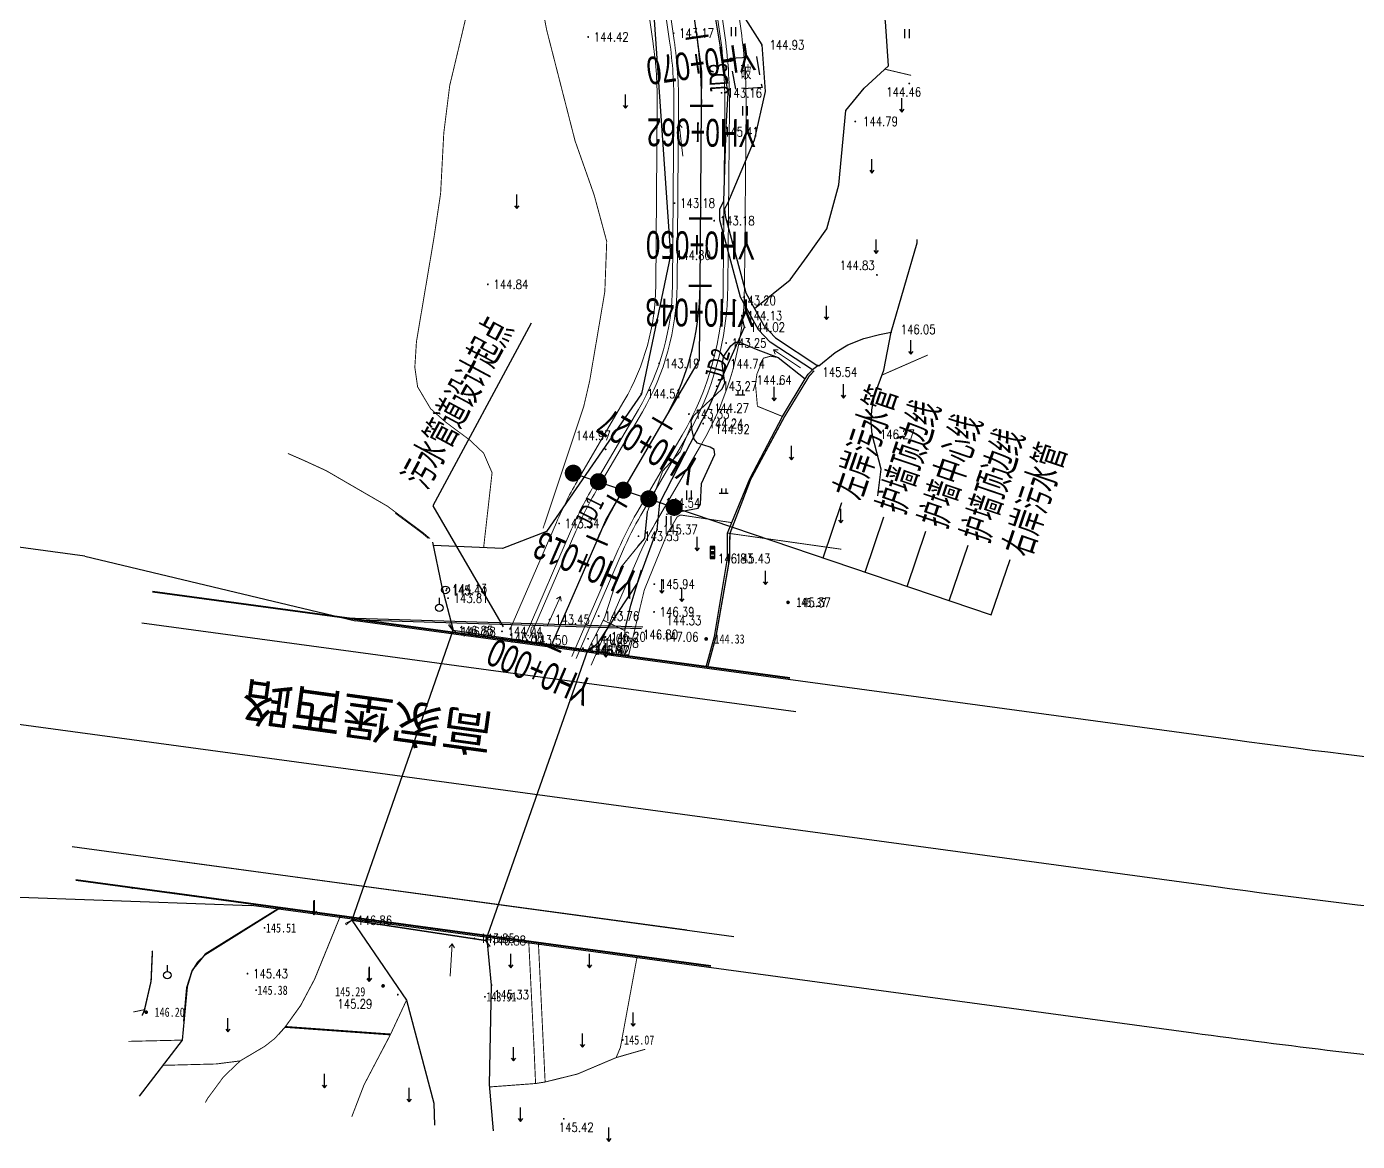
# Model space of a CAD drawing. Extents: x 529262 to 576451, y 2694391 to 2717535.
# Drawn here: x 562798.5 to 562942.4, y 2709069.4 to 2709189.9 of the extents above; entities that cross this region are included whole.
import ezdxf
from ezdxf.enums import TextEntityAlignment as Align
from ezdxf.xclip import XClip

# ---------------------------------------------------------------- set-up
doc = ezdxf.new("R2010")
doc.units = 0
doc.header["$XCLIPFRAME"] = 0
for name, pattern in [('0', [0]), ('CONTINOUS', [0]), ('DASHED', [19.05, 12.7, -6.35]), ('X3', [5, 4, -1]), ('X5', [3, 2, -1])]:
    doc.linetypes.add(name, pattern=pattern)
doc.layers.add('ASSIST', color=7, linetype='Continuous', plot=False)
for name, color, linetype in [('DLDW', 8, 'Continuous'), ('DLSS', 4, 'Continuous'), ('DMTZ', 8, 'Continuous'), ('GCD', 8, 'Continuous'), ('GXYZ', 8, 'Continuous'), ('JMD', 8, 'Continuous'), ('PP-COM', 7, 'Continuous'), ('RD-中线', 40, 'Continuous'), ('RD-红线', 7, 'Continuous'), ('RD-路名', 7, 'Continuous'), ('ZBTZ', 8, 'Continuous'), ('交点标注', 3, 'Continuous'), ('桩号标注_YH', 2, 'Continuous'), ('纵断_分栏文字', 7, 'Continuous'), ('道路中线_04护管挡墙', 7, 'Continuous'), ('雨水管径标注_YH', 95, 'Continuous')]:
    doc.layers.add(name, color=color, linetype=linetype)
for name, color, linetype, lineweight in [('SXSS', 5, 'Continuous', 0), ('规划人行道', 130, 'CONTINOUS', 30), ('规划道路红线', 5, 'Continuous', 40)]:
    doc.layers.add(name, color=color, linetype=linetype, lineweight=lineweight)
doc.styles.add('EICAD', font='fsdb_e.shx', dxfattribs={"width": 0.707, "height": 2, "bigfont": 'tjhzf.shx'})
doc.styles.add('HZ', font='rs.shx', dxfattribs={"width": 0.8, "bigfont": 'hztxt.shx'})
doc.styles.add('JieTuHzTxt', font='smsim.shx', dxfattribs={"width": 0.7, "bigfont": 'smfs.shx'})
doc.styles.add('SMEDI', font='smsim.shx', dxfattribs={"width": 0.75, "height": 3.5, "bigfont": 'smfs.shx'})
doc.styles.add('宋体', font='', dxfattribs={"width": 0.75})
doc.styles.add('黑体', font='simhei.ttf')
doc.styles.get('宋体').set_extended_font_data('SimSun')
doc.linetypes.add('10421', pattern='A,2,[150,AAA.SHX,S=0.5,R=0,X=0,Y=0.5],1e-11', length=2)
doc.linetypes.add('10422', pattern='A,0.75,[150,AAA.SHX,S=0.5,R=0,X=0,Y=0.5],1.5,[177,AAA.SHX,S=1,R=0,X=0,Y=0.4],0.75', length=3)

# ---------------------------------------------------------------- blocks, each defined once
blk = doc.blocks.new('A$C19FD0107')
at = {"layer": 'RD-中线', "color": 8, "linetype": 'Continuous', "flags": 128}
blk.add_lwpolyline([(-7659.97, 14690.58), (-7959.81, 14697.5, -0.027956), (-8071.19, 14706.31), (-8308.52, 14738.52)], format="xyb", dxfattribs=at)
at = {"layer": 'RD-红线', "color": 8, "linetype": 'Continuous', "flags": 128}
blk.add_lwpolyline([(-8193.19, 14742.04), (-8272.47, 14752.8)], dxfattribs=at)
at = {"layer": 'RD-红线', "color": 8}
for points in [[(-8193.19, 14742.04), (-8163.92, 14735.04)], [(-8309.52, 14699.29), (-8284.56, 14716.09), (-8205.29, 14705.34), (-8175.16, 14704.27)]]:
    blk.add_lwpolyline(points, dxfattribs=at)
at = {"layer": 'RD-红线', "color": 8, "linetype": 'Continuous', "flags": 128}
for points in [[(-7842.41, 14710.79), (-7959.44, 14713.49, -0.027956), (-8069.04, 14722.17), (-8163.92, 14735.04)], [(-8042.49, 14686.75, -0.007649), (-8073.35, 14690.46), (-8175.16, 14704.27)]]:
    blk.add_lwpolyline(points, format="xyb", dxfattribs=at)
blk = doc.blocks.new('A$C78DC5665')
at = {"layer": '雨水管径标注_YH', "color": 2}
for p, q in [((0.92, 35.54), (0.92, -12.18)), ((0.92, 7.02), (7.25, 7.02)), ((0.92, 2.22), (7.25, 2.22)), ((0.92, -2.58), (7.25, -2.58)), ((0.92, -7.38), (7.25, -7.38)), ((0.92, -12.18), (7.25, -12.18))]:
    blk.add_line(p, q, dxfattribs=at)
at = {"layer": '雨水管径标注_YH', "color": 2, "const_width": 0.919}
for points in [[(0.46, 35.54, 1), (1.38, 35.54, 1)], [(0.46, 32.67, 1), (1.38, 32.67, 1)], [(0.46, 29.82, 1), (1.38, 29.82, 1)], [(0.46, 26.91, 1), (1.38, 26.91, 1)], [(0.46, 24.02, 1), (1.38, 24.02, 1)]]:
    blk.add_lwpolyline(points, format="xyb", close=True, dxfattribs=at)
at = {"layer": '雨水管径标注_YH', "color": 2, "style": 'SMEDI', "width": 0.75}
for s, p in [('左岸污水管', (8.01, 4.86)), ('护墙顶边线', (8.01, -0.06)), ('护墙中心线', (8.01, -4.85)), ('护墙顶边线', (8.01, -9.65)), ('右岸污水管', (8.01, -14.45))]:
    blk.add_text(s, height=3.5, dxfattribs=at).set_placement(p)
blk = doc.blocks.new('GC200')
at = {"linetype": 'Continuous', "const_width": 0.2, "flags": 128}
blk.add_lwpolyline([(-0.1, 0, 1), (0.1, 0, 1)], format="xyb", close=True, dxfattribs=at)
blk = doc.blocks.new('gc120')
at = {"color": 8}
for p, q in [((0, 0), (0, 3)), ((-0.5, 0.6), (0, 0)), ((0, 0), (0.5, 0.6))]:
    blk.add_line(p, q, dxfattribs=at)
blk = doc.blocks.new('gc119')
at = {"color": 8}
for p, q in [((-1, 0), (1, 0)), ((-0.5, 1), (-0.5, 0)), ((0.5, 1), (0.5, 0))]:
    blk.add_line(p, q, dxfattribs=at)
blk = doc.blocks.new('gc121')
at = {"color": 8}
for p, q in [((-0.5, -1), (-0.5, 1)), ((0.5, -1), (0.5, 1))]:
    blk.add_line(p, q, dxfattribs=at)
blk = doc.blocks.new('gc086')
at = {"color": 8}
for p, q in [((0, 0), (7, 0)), ((7, 0), (6.18, 0.57)), ((7, 0), (6.18, -0.57))]:
    blk.add_line(p, q, dxfattribs=at)
blk = doc.blocks.new('gc125')
at = {"color": 8}
blk.add_line((0, 0.8), (0, 2.2), dxfattribs=at)
blk.add_circle((0, 0), 0.8, dxfattribs=at)
blk = doc.blocks.new('gc054')
at = {"color": 8}
for points in [[(-0.5, 0), (0, 0), (0.5, 0), (0.5, 2.6), (-0.5, 2.6), (-0.5, 0)], [(-0.5, 2.08), (0.5, 2.08)], [(-0.5, 1.56), (0.5, 1.56)], [(-0.5, 1.04), (0.5, 1.04)], [(-0.5, 0.52), (0.5, 0.52)]]:
    blk.add_lwpolyline(points, dxfattribs=at)
at = {"color": 8, "linetype": 'Continuous'}
for points in [[(0.5, 2.08), (0.5, 2.6), (-0.5, 2.6)], [(-0.5, 2.6), (-0.5, 2.08), (0.5, 2.08)], [(-0.5, 1.56), (-0.5, 1.04), (0.5, 1.04)], [(0.5, 1.56), (-0.5, 1.56), (0.5, 1.04)], [(0.5, 0), (0.5, 0.52), (-0.5, 0.52)], [(-0.5, 0.52), (0, 0), (0.5, 0)], [(-0.5, 0.52), (-0.5, 0), (0, 0)]]:
    blk.add_solid(points, dxfattribs=at)

msp = doc.modelspace()

# ---------------------------------------------------------------- linework, layer by layer
at = {"color": 8, "linetype": 'Continuous'}
msp.add_circle((562843.796, 2709129.003), 0.416, dxfattribs=at)
at = {"layer": 'ASSIST', "linetype": 'Continuous', "flags": 128}
msp.add_lwpolyline([(562859.19, 2709122.502), (562844.597, 2709124.603), (562833.674, 2709093.272), (562848.151, 2709091.1)], close=True, dxfattribs=at)
msp.add_lwpolyline([(562859.19, 2709122.502), (562844.597, 2709124.603), (562833.674, 2709093.272), (562848.151, 2709091.1)], close=True, dxfattribs=at)
msp.add_lwpolyline([(562848.312, 2709091.59), (562848.137, 2709091.093), (562833.663, 2709093.274), (562833.764, 2709093.564)], dxfattribs=at)
msp.add_lwpolyline([(562848.312, 2709091.59), (562848.137, 2709091.093), (562833.663, 2709093.274), (562833.764, 2709093.564)], dxfattribs=at)
at = {"layer": 'DLSS', "linetype": 'X3', "const_width": 0.15}
msp.add_lwpolyline([(562872.14, 2709120.65), (562873.027, 2709123.922), (562874.498, 2709132.323), (562874.541, 2709135.1), (562876.79, 2709140.96), (562880.408, 2709147.675), (562883.137, 2709152.164), (562883.648, 2709152.704)], dxfattribs=at)
at = {"layer": 'DMTZ', "linetype": '10421', "elevation": 24.551, "flags": 128}
for points in [[(562832.791, 2709340.727), (562828.206, 2709339.081), (562821.368, 2709334.247), (562819.717, 2709331.153), (562817.785, 2709328.316), (562817.259, 2709324.855), (562820.107, 2709323.367), (562822.386, 2709323.317), (562824.215, 2709321.442), (562824.361, 2709319.492), (562824.266, 2709318.034), (562823.708, 2709314.803), (562822.83, 2709311.306), (562817.403, 2709295.192), (562816.74, 2709292.642), (562816.028, 2709286.551), (562816.62, 2709282.795), (562816.463, 2709280.969), (562814.774, 2709274.298), (562813.681, 2709270.364), (562818.386, 2709263.243), (562824.114, 2709259.031), (562828.882, 2709254.062), (562833.588, 2709254.455), (562838.367, 2709253.417), (562845.086, 2709248.383), (562847.971, 2709246.886), (562851.483, 2709240.851), (562852.48, 2709238.469), (562857.43, 2709229.712), (562859.592, 2709224.723), (562860.185, 2709223.97), (562863.553, 2709215.214), (562865.469, 2709203.647), (562868.107, 2709165.195), (562864.97, 2709150.223), (562854.726, 2709135.32), (562849.959, 2709133.463), (562842.516, 2709133.789)], [(562859.332, 2709122.468), (562860.309, 2709123.267), (562864.557, 2709129.716), (562866.683, 2709135.535), (562866.966, 2709138.41), (562872.236, 2709148.663), (562876.131, 2709157.405), (562875.827, 2709158.66)]]:
    msp.add_lwpolyline(points, dxfattribs=at)
at = {"layer": 'DMTZ', "linetype": '10422', "flags": 128}
for points in [[(562873.879, 2709171.045), (562874.124, 2709179.072), (562874.343, 2709182.727), (562873.026, 2709190.718), (562872.847, 2709194.515), (562872.542, 2709199.676), (562871.798, 2709202.684), (562871.269, 2709206.101), (562870.823, 2709211.626), (562870.209, 2709217.664), (562870.671, 2709221.539)], [(562877.197, 2709159.417), (562881.061, 2709162.544), (562882.909, 2709165.073), (562885.023, 2709168.033), (562886.313, 2709172.8), (562887.082, 2709180.829), (562889.046, 2709183.274), (562891.673, 2709185.669)], [(562874.264, 2709170.8), (562873.971, 2709170.198), (562874.018, 2709169.437), (562876.263, 2709161.124), (562878.2, 2709157.586), (562879.486, 2709156.265), (562884.047, 2709153.251), (562883.465, 2709152.79)]]:
    msp.add_lwpolyline(points, dxfattribs=at)
at = {"layer": 'DMTZ', "linetype": '10421', "flags": 128}
for points in [[(562871.061, 2709221.559), (562872.047, 2709221.389), (562871.747, 2709217.873), (562871.899, 2709214.67), (562872.476, 2709212.349), (562872.984, 2709206.533), (562873.506, 2709203.569), (562873.757, 2709197.749), (562874.366, 2709194.845), (562874.65, 2709193.231), (562877.984, 2709187.935), (562878.363, 2709182.887), (562877.158, 2709177.622), (562874.264, 2709170.8)], [(562891.673, 2709185.669), (562891.371, 2709190.455), (562891.046, 2709192.14), (562887.606, 2709197.196)], [(562871.969, 2709120.673), (562872.87, 2709123.955), (562874.296, 2709132.396), (562874.291, 2709135.14), (562874.754, 2709136.278), (562876.683, 2709141.013), (562880.22, 2709147.763), (562882.687, 2709151.814), (562883.007, 2709152.34), (562883.465, 2709152.79)], [(562879.746, 2709154.131), (562882.687, 2709151.814)], [(562842.403, 2709134.179), (562842.403, 2709134.179), (562843.352, 2709129.485), (562844.615, 2709124.649)], [(562871.969, 2709120.673), (562872.87, 2709123.955), (562874.296, 2709132.396), (562874.296, 2709132.397)], [(562825.883, 2709094.633), (562817.817, 2709089.598), (562816.417, 2709087.886), (562815.859, 2709086.083), (562815.336, 2709080.317), (562810.691, 2709074.266)], [(562825.972, 2709094.621), (562817.772, 2709089.503), (562817.001, 2709088.735), (562816.371, 2709087.791), (562815.814, 2709085.987), (562815.484, 2709082.353)], [(562833.663, 2709093.274), (562839.582, 2709084.636), (562842.537, 2709073.503), (562842.617, 2709071.136)]]:
    msp.add_lwpolyline(points, dxfattribs=at)
at = {"layer": 'DMTZ', "linetype": '10422', "elevation": 145.584}
msp.add_lwpolyline([(562883.465, 2709152.79), (562878.904, 2709155.804), (562877.618, 2709157.125), (562875.681, 2709160.663), (562873.436, 2709168.976), (562873.466, 2709170.209), (562873.879, 2709171.045)], dxfattribs=at)
at = {"layer": 'DMTZ', "linetype": '10421'}
for points in [[(562891.198, 2709152.748), (562891.964, 2709156.866), (562894.768, 2709166.529), (562894.796, 2709166.899)], [(562870.392, 2709146.853), (562870.37, 2709147.297), (562870.657, 2709147.858), (562873.717, 2709150.751), (562873.995, 2709151.399), (562873.719, 2709153.461), (562873.897, 2709154.262), (562874.646, 2709155.402), (562875.095, 2709155.805), (562875.583, 2709155.792), (562877.552, 2709154.982), (562879.746, 2709154.131)], [(562884.151, 2709153.22), (562885.935, 2709154.689), (562887.294, 2709155.493), (562889.011, 2709156.177), (562890.722, 2709156.635), (562891.964, 2709156.866)], [(562890.546, 2709139.177), (562890.891, 2709142.059), (562889.921, 2709145.823), (562889.804, 2709147.071), (562889.876, 2709148.463), (562890.221, 2709150.143), (562891.198, 2709152.748)], [(562867.66, 2709137.183), (562871.108, 2709137.836), (562871.356, 2709138.266), (562871.482, 2709140.516), (562872.902, 2709143.644), (562872.845, 2709144.184), (562872.422, 2709144.425), (562871.021, 2709144.887), (562870.693, 2709145.317), (562870.414, 2709146.416), (562870.392, 2709146.849)], [(562864.635, 2709133.715), (562865.332, 2709134.561), (562865.648, 2709137.464)], [(562863.179, 2709124.605), (562863.828, 2709127.335), (562864.998, 2709131.159)], [(562863.179, 2709124.605), (562863.828, 2709127.335), (562864.998, 2709131.159)], [(562848.548, 2709075.528), (562848.777, 2709086.257), (562848.249, 2709091.598)], [(562848.548, 2709075.528), (562848.777, 2709086.257), (562848.249, 2709091.598)], [(562848.989, 2709070.512), (562848.548, 2709075.528)], [(562848.989, 2709070.512), (562848.548, 2709075.528)]]:
    msp.add_lwpolyline(points, dxfattribs=at)
at = {"layer": 'GXYZ', "linetype": 'Continuous', "elevation": -149.001, "flags": 128}
msp.add_lwpolyline([(562832.828, 2709125.984), (562865.143, 2709124.998)], dxfattribs=at)
at = {"layer": 'GXYZ', "linetype": 'Continuous', "flags": 128}
msp.add_lwpolyline([(562834.433, 2709125.766), (562864.998, 2709124.834)], dxfattribs=at)
msp.add_lwpolyline([(562834.433, 2709125.766), (562864.998, 2709124.834)], dxfattribs=at)
at = {"layer": 'JMD', "linetype": 'X5'}
msp.add_lwpolyline([(562877.399, 2709186.675), (562878.012, 2709183.319), (562875.171, 2709183.143), (562874.558, 2709186.499)], close=True, dxfattribs=at)
at = {"layer": 'JMD', "linetype": 'Continuous', "flags": 128}
msp.add_lwpolyline([(562833.663, 2709093.274), (562848.137, 2709091.093)], dxfattribs=at)
at = {"layer": 'SXSS', "linetype": 'Continuous'}
for p, q in [((562844.597, 2709124.603), (562833.674, 2709093.272)), ((562844.597, 2709124.603), (562844.117, 2709125.243)), ((562844.604, 2709124.604), (562844.256, 2709125.325)), ((562844.604, 2709124.604), (562859.205, 2709122.489)), ((562859.19, 2709122.502), (562859.831, 2709122.981)), ((562859.205, 2709122.489), (562859.927, 2709122.834)), ((562859.19, 2709122.502), (562848.151, 2709091.1)), ((562833.663, 2709093.274), (562832.942, 2709092.926)), ((562833.674, 2709093.272), (562833.031, 2709092.797)), ((562833.663, 2709093.274), (562848.137, 2709091.093)), ((562848.137, 2709091.093), (562848.482, 2709090.371)), ((562848.151, 2709091.1), (562848.626, 2709090.457))]:
    msp.add_line(p, q, dxfattribs=at)
at = {"layer": 'SXSS', "linetype": 'X5'}
for p, q in [((562859.19, 2709122.502), (562844.597, 2709124.603)), ((562833.663, 2709093.274), (562833.764, 2709093.564)), ((562833.674, 2709093.272), (562848.151, 2709091.1)), ((562848.312, 2709091.59), (562848.137, 2709091.093))]:
    msp.add_line(p, q, dxfattribs=at)
at = {"layer": 'SXSS', "linetype": 'Continuous'}
msp.add_lwpolyline([(562870.392, 2709146.849), (562869.161, 2709143.944), (562867.275, 2709141.862), (562865.648, 2709137.464)], dxfattribs=at)
at = {"layer": 'SXSS', "linetype": '10421'}
msp.add_lwpolyline([(562859.148, 2709122.413), (562860.997, 2709125.986), (562862.763, 2709131.441), (562864.635, 2709133.715)], dxfattribs=at)
at = {"layer": 'SXSS', "linetype": 'Continuous', "const_width": 0.15, "flags": 128}
for points in [[(562809.919, 2709096.8), (562809.971, 2709096.673)], [(562812.083, 2709089.976), (562812.108, 2709089.84), (562811.969, 2709086.689), (562811.24, 2709083.52), (562810.995, 2709082.964)]]:
    msp.add_lwpolyline(points, dxfattribs=at)
at = {"layer": 'ZBTZ', "linetype": 'Continuous', "const_width": 0.1, "flags": 128}
for points in [[(562852.499, 2709201.178), (562854.735, 2709189.545), (562857.799, 2709177.576), (562859.867, 2709171.709), (562861.225, 2709166.687), (562861.019, 2709161.249), (562859.384, 2709151.615), (562858.733, 2709148.806), (562854.34, 2709135.651)], [(562847.92, 2709133.596), (562848.832, 2709141.67), (562847.915, 2709143.796), (562846.404, 2709145.219), (562843.77, 2709147.181), (562842.187, 2709148.596), (562840.783, 2709150.963), (562840.482, 2709153.074), (562840.656, 2709155.853), (562842.539, 2709167.014), (562843.268, 2709171.876), (562843.61, 2709178.392), (562844.252, 2709183.54), (562845.243, 2709187.694), (562846.639, 2709193.616)], [(562842.115, 2709134.561), (562841.326, 2709135.225), (562837.513, 2709138.06), (562833.275, 2709140.515), (562830.897, 2709141.897), (562828.468, 2709143.012), (562826.756, 2709143.76)], [(562841.942, 2709134.573), (562841.28, 2709135.13), (562838.362, 2709137.299)], [(562886.596, 2709133.4), (562874.291, 2709135.14)], [(562817.839, 2709073.565), (562818.07, 2709073.996), (562819.807, 2709076.354), (562821.605, 2709078.07), (562824.277, 2709079.659), (562825.364, 2709080.517), (562826.493, 2709081.792), (562828.159, 2709084.107), (562829.665, 2709086.946), (562832.437, 2709093.744)], [(562825.786, 2709080.95), (562826.447, 2709081.697), (562828.114, 2709084.012), (562829.619, 2709086.851), (562832.431, 2709093.745)], [(562833.659, 2709072.014), (562834.987, 2709075.475), (562837.872, 2709080.977), (562839.582, 2709084.636)], [(562837.058, 2709079.415), (562837.826, 2709080.882), (562839.582, 2709084.636)], [(562837.826, 2709080.882), (562826.447, 2709081.697)], [(562837.872, 2709080.977), (562826.493, 2709081.792)]]:
    msp.add_lwpolyline(points, dxfattribs=at)
at = {"layer": 'ZBTZ', "linetype": 'Continuous', "const_width": 0.1}
for points in [[(562891.285, 2709185.316), (562894.137, 2709184.644)], [(562879.746, 2709154.131), (562878.922, 2709154.276), (562878.155, 2709154.054), (562877.468, 2709152.366), (562877.302, 2709151.256), (562877.404, 2709150.141), (562877.517, 2709148.862), (562880.22, 2709147.763)], [(562891.01, 2709152.248), (562895.933, 2709154.405)], [(562874.754, 2709136.278), (562869.198, 2709137.105), (562868.844, 2709136.899), (562867.786, 2709135.131), (562865.289, 2709129), (562864.998, 2709127.787)], [(562867.073, 2709133.382), (562865.289, 2709129), (562864.998, 2709127.787)], [(562864.998, 2709127.787), (562863.975, 2709123.522), (562863.563, 2709121.813)], [(562864.998, 2709127.787), (562863.975, 2709123.522), (562863.563, 2709121.813)], [(562864.998, 2709127.787), (562863.975, 2709123.522), (562863.563, 2709121.813)], [(562862.919, 2709121.901), (562863.096, 2709122.492), (562863.179, 2709124.605), (562860.859, 2709125.72)], [(562862.919, 2709121.901), (562863.096, 2709122.492), (562863.179, 2709124.605), (562860.859, 2709125.72)], [(562848.572, 2709075.254), (562853.535, 2709075.624), (562853.37, 2709079.409), (562852.796, 2709090.981)], [(562848.572, 2709075.254), (562853.535, 2709075.624), (562853.37, 2709079.409), (562852.796, 2709090.981)], [(562853.84, 2709090.84), (562854.567, 2709075.787), (562858.043, 2709076.644), (562862.244, 2709078.425), (562862.705, 2709079.532), (562864.519, 2709089.39)], [(562853.84, 2709090.84), (562854.567, 2709075.787), (562858.043, 2709076.644), (562862.244, 2709078.425), (562862.705, 2709079.532), (562864.519, 2709089.39)], [(562853.84, 2709090.84), (562854.506, 2709077.039)], [(562857.815, 2709076.588), (562858.043, 2709076.644), (562862.244, 2709078.425), (562862.705, 2709079.532), (562864.519, 2709089.39)], [(562864.998, 2709079.217), (562862.244, 2709078.425)], [(562864.998, 2709079.217), (562862.244, 2709078.425)], [(562864.998, 2709079.217), (562862.244, 2709078.425)], [(562865.387, 2709079.329), (562864.998, 2709079.217)]]:
    msp.add_lwpolyline(points, dxfattribs=at)
at = {"layer": 'ZBTZ', "linetype": 'Continuous', "const_width": 0.1, "flags": 128}
for points, elevation in [([(562811.286, 2709083.615), (562810.047, 2709083.36)], 145.788), ([(562809.51, 2709080.182), (562815.336, 2709080.317)], 145.877), ([(562821.605, 2709078.07), (562819.023, 2709077.739), (562813.241, 2709077.588)], 145.325), ([(562853.535, 2709075.624), (562854.567, 2709075.787)], 145.546), ([(562853.535, 2709075.624), (562854.567, 2709075.787)], 145.546)]:
    msp.add_lwpolyline(points, dxfattribs=dict(at, elevation=elevation))
at = {"layer": '交点标注', "linetype": 'DASHED'}
for p, q in [((562871.518, 2709185.08), (562870.994, 2709188.775)), ((562871.487, 2709181.348), (562871.518, 2709185.08)), ((562871.259, 2709153.898), (562871.325, 2709161.881)), ((562867.234, 2709147.004), (562871.259, 2709153.898)), ((562861.128, 2709136.546), (562862.328, 2709138.601)), ((562860.181, 2709134.363), (562861.128, 2709136.546))]:
    msp.add_line(p, q, dxfattribs=at)
at = {"layer": '桩号标注_YH', "const_width": 0.25}
for points in [[(562869.757, 2709188.6), (562872.232, 2709188.95)], [(562870.237, 2709181.359), (562872.737, 2709181.338)], [(562870.135, 2709169.181), (562872.635, 2709169.16)], [(562870.075, 2709161.891), (562872.575, 2709161.87)], [(562866.154, 2709147.635), (562868.313, 2709146.374)], [(562861.249, 2709139.232), (562863.408, 2709137.971)], [(562859.034, 2709134.861), (562861.327, 2709133.866)], [(562854.007, 2709123.283), (562856.301, 2709122.287)]]:
    msp.add_lwpolyline(points, dxfattribs=at)
at = {"layer": '纵断_分栏文字', "color": 3, "elevation": -133.75}
msp.add_lwpolyline([(562853.042, 2709157.839), (562842.434, 2709138.085), (562850.017, 2709125.015)], dxfattribs=at)
at = {"layer": '规划人行道'}
msp.add_line((562881.657, 2709115.826, 6.518), (562810.978, 2709125.417, 6.518), dxfattribs=at)
msp.add_line((562881.657, 2709115.826, 6.518), (562810.978, 2709125.417, 6.518), dxfattribs=at)
msp.add_line((562881.657, 2709115.826, 6.518), (562810.978, 2709125.417, 6.518), dxfattribs=at)
at = {"layer": '规划人行道', "elevation": 6.518, "flags": 128}
for points in [[(562874.969, 2709091.504), (562803.441, 2709101.211)], [(562874.969, 2709091.504), (562803.441, 2709101.211)], [(562874.969, 2709091.504), (562803.441, 2709101.211)], [(562869.898, 2709092.193), (562815.055, 2709099.635)], [(562869.898, 2709092.193), (562815.055, 2709099.635)], [(562869.898, 2709092.193), (562815.055, 2709099.635)]]:
    msp.add_lwpolyline(points, dxfattribs=at)
at = {"layer": '规划道路红线'}
msp.add_line((562881.016, 2709119.445, 6.518), (562812.129, 2709128.793, 6.518), dxfattribs=at)
msp.add_line((562881.016, 2709119.445, 6.518), (562812.129, 2709128.793, 6.518), dxfattribs=at)
msp.add_line((562881.016, 2709119.445, 6.518), (562812.129, 2709128.793, 6.518), dxfattribs=at)
at = {"layer": '规划道路红线', "elevation": 6.518}
for points in [[(562872.492, 2709088.309), (562803.821, 2709097.627)], [(562872.492, 2709088.309), (562803.821, 2709097.627)], [(562872.492, 2709088.309), (562803.821, 2709097.627)], [(562868.716, 2709088.821), (562814.012, 2709096.244)], [(562868.716, 2709088.821), (562814.012, 2709096.244)], [(562868.716, 2709088.821), (562814.012, 2709096.244)]]:
    msp.add_lwpolyline(points, dxfattribs=at)
at = {"layer": '道路中线_04护管挡墙', "color": 8, "lineweight": 0}
for points in [[(562850.751, 2709124.697), (562855.778, 2709136.275, -0.0297205), (562858.183, 2709141.021), (562863.089, 2709149.424, 0.1307697), (562866.525, 2709161.92), (562866.687, 2709181.388, 0.0372667), (562866.242, 2709188.102), (562862.781, 2709212.534, 0.0678853), (562859.449, 2709224.288), (562853.489, 2709237.934, 0.0723473), (562846.618, 2709248.985), (562846.361, 2709249.289, 0.0942437), (562836.152, 2709257.581), (562833.065, 2709259.245, -0.1415622), (562821.252, 2709270.826), (562821.25, 2709270.829, -0.1437962), (562818.341, 2709283.344), (562818.774, 2709290.917, -0.0294674), (562819.522, 2709297.327), (562823.38, 2709319.138, -0.1688635)], [(562852.402, 2709123.98), (562857.429, 2709135.558, -0.0297205), (562859.737, 2709140.114), (562864.643, 2709148.517, 0.1307697), (562868.325, 2709161.905), (562868.487, 2709181.373, 0.0372667), (562868.024, 2709188.354), (562864.564, 2709212.786, 0.0678853), (562861.099, 2709225.008), (562855.138, 2709238.655, 0.0723473), (562847.994, 2709250.145), (562847.737, 2709250.449, 0.0942437), (562837.006, 2709259.166), (562833.919, 2709260.829, -0.1415622), (562822.82, 2709271.711), (562822.818, 2709271.714, -0.1437962), (562820.138, 2709283.241), (562820.572, 2709290.814, -0.0294674), (562821.295, 2709297.013), (562825.152, 2709318.824, -0.1688635)], [(562852.861, 2709123.781), (562857.887, 2709135.359, -0.0297205), (562860.169, 2709139.862), (562865.075, 2709148.265, 0.1307697), (562868.825, 2709161.901), (562868.987, 2709181.369, 0.0372667), (562868.519, 2709188.424), (562865.059, 2709212.856, 0.0678853), (562861.557, 2709225.209), (562855.596, 2709238.855, 0.0723473), (562848.376, 2709250.468), (562848.119, 2709250.772, 0.0942437), (562837.243, 2709259.606), (562834.156, 2709261.27, -0.1415622), (562823.255, 2709271.957), (562823.253, 2709271.96, -0.1437962), (562820.637, 2709283.213), (562821.071, 2709290.785, -0.0294674), (562821.787, 2709296.926), (562825.645, 2709318.737, -0.1688635)], [(562857.447, 2709121.79), (562862.474, 2709133.368, -0.0297205), (562864.487, 2709137.341), (562869.393, 2709145.744, 0.1307697), (562873.825, 2709161.86), (562873.987, 2709181.327, 0.0372667), (562873.47, 2709189.125), (562870.009, 2709213.558, 0.0678853), (562866.139, 2709227.21), (562860.178, 2709240.856, 0.0723473), (562852.198, 2709253.691), (562851.941, 2709253.996, 0.0942437), (562839.615, 2709264.008), (562836.528, 2709265.671, -0.1415622), (562827.609, 2709274.415), (562827.607, 2709274.419, -0.1437962), (562825.629, 2709282.927), (562826.063, 2709290.499, -0.0294674), (562826.711, 2709296.055), (562830.568, 2709317.866, -0.1688635)], [(562857.906, 2709121.59), (562862.932, 2709133.169, -0.0297205), (562864.919, 2709137.089), (562869.825, 2709145.492, 0.1307697), (562874.325, 2709161.856), (562874.486, 2709181.323, 0.0372667), (562873.965, 2709189.196), (562870.504, 2709213.628, 0.0678853), (562866.597, 2709227.41), (562860.636, 2709241.056, 0.0723473), (562852.58, 2709254.014), (562852.324, 2709254.318, 0.0942437), (562839.852, 2709264.448), (562836.765, 2709266.111, -0.1415622), (562828.044, 2709274.661), (562828.042, 2709274.665, -0.1437962), (562826.128, 2709282.898), (562826.562, 2709290.471, -0.0294674), (562827.203, 2709295.968), (562831.061, 2709317.779, -0.1688635)], [(562859.557, 2709120.874), (562864.584, 2709132.452, -0.0297205), (562866.473, 2709136.181), (562871.379, 2709144.584, 0.1307697), (562876.125, 2709161.841), (562876.286, 2709181.308, 0.0372667), (562875.747, 2709189.448), (562872.287, 2709213.88, 0.0678853), (562868.247, 2709228.131), (562862.286, 2709241.777, 0.0723473), (562853.956, 2709255.174), (562853.699, 2709255.479, 0.0942437), (562840.706, 2709266.033), (562837.619, 2709267.696, -0.1415622), (562829.611, 2709275.546), (562829.609, 2709275.55, -0.1437962), (562827.925, 2709282.795), (562828.359, 2709290.368, -0.0294674), (562828.976, 2709295.655), (562832.833, 2709317.466, -0.1688635)]]:
    msp.add_lwpolyline(points, format="xyb", dxfattribs=at)
at = {"layer": '道路中线_04护管挡墙', "color": 1}
msp.add_lwpolyline([(562855.154, 2709122.785), (562860.181, 2709134.363, -0.0297205), (562862.328, 2709138.601), (562867.234, 2709147.004, 0.1307697), (562871.325, 2709161.881), (562871.487, 2709181.348, 0.0372667), (562870.994, 2709188.775), (562867.534, 2709213.207, 0.0678853), (562863.848, 2709226.209), (562857.887, 2709239.855, 0.0723473), (562850.287, 2709252.08), (562850.03, 2709252.384, 0.0942437), (562838.429, 2709261.807), (562835.342, 2709263.47, -0.1415622), (562825.432, 2709273.186), (562825.43, 2709273.189, -0.1437962), (562823.133, 2709283.07), (562823.567, 2709290.642, -0.0294674), (562824.249, 2709296.491), (562828.106, 2709318.302, -0.1688635)], format="xyb", dxfattribs=at)

# ---------------------------------------------------------------- block references
at = {"layer": 'DLDW', "linetype": 'Continuous', "xscale": 0.5, "yscale": 0.5}
msp.add_blockref('gc054', (562872.646, 2709132.39, 146.833), dxfattribs=at)
at = {"layer": 'GCD', "linetype": 'Continuous'}
ref = msp.add_blockref('GC200', (562859.226, 2709188.797, 144.419), dxfattribs=dict(at, xscale=0.5, yscale=0.5, zscale=0.5))
ref.add_attrib('height', '144.42', dxfattribs={"linetype": 'Continuous', "height": 1, "style": 'HZ', "width": 0.8}).set_placement((562859.826, 2709188.797, 144.419), align=Align.MIDDLE_LEFT)
ref = msp.add_blockref('GC200', (562868.452, 2709189.206, 143.17), dxfattribs=dict(at, xscale=0.5, yscale=0.5, zscale=0.5))
ref.add_attrib('height', '143.17', dxfattribs={"linetype": 'Continuous', "height": 1, "style": 'HZ', "width": 0.8}).set_placement((562869.052, 2709189.206, 143.17), align=Align.MIDDLE_LEFT)
at = {"layer": 'GCD', "linetype": 'Continuous', "xscale": 0.5, "yscale": 0.5}
for p in [(562877.984, 2709187.935, 144.929), (562874.124, 2709179.072, 145.412), (562888.094, 2709179.661, 144.793), (562891.964, 2709156.866, 146.051), (562873.719, 2709153.461, 144.735), (562884.047, 2709153.251, 145.544), (562889.921, 2709145.823, 146.265), (562874.296, 2709132.396, 145.429), (562848.777, 2709086.257, 145.326), (562848.777, 2709086.257, 145.326)]:
    msp.add_blockref('GC200', p, dxfattribs=at)
at = {"layer": 'GCD', "linetype": 'Continuous'}
ref = msp.add_blockref('GC200', (562873.642, 2709182.749, 143.16), dxfattribs=dict(at, xscale=0.5, yscale=0.5, zscale=0.5))
ref.add_attrib('height', '143.16', dxfattribs={"linetype": 'Continuous', "height": 1, "style": 'HZ', "width": 0.8}).set_placement((562874.242, 2709182.749, 143.16), align=Align.MIDDLE_LEFT)
at = {"layer": 'GCD', "linetype": 'Continuous', "xscale": 0.5, "yscale": 0.5, "zscale": 0.5}
for p in [(562893.93, 2709183.762, 144.457), (562890.438, 2709163.062, 144.83), (562879.955, 2709151.272, 144.635), (562875.07, 2709147.446, 144.923), (562880.824, 2709127.654, 145.371), (562871.975, 2709123.698, 144.329), (562856.583, 2709071.807, 145.423), (562856.583, 2709071.807, 145.423)]:
    msp.add_blockref('GC200', p, dxfattribs=at)
at = {"layer": 'GCD', "linetype": 'Continuous'}
ref = msp.add_blockref('GC200', (562868.559, 2709170.825, 143.18), dxfattribs=dict(at, xscale=0.5, yscale=0.5, zscale=0.5))
ref.add_attrib('height', '143.18', dxfattribs={"linetype": 'Continuous', "height": 1, "style": 'HZ', "width": 0.8}).set_placement((562869.159, 2709170.825, 143.18), align=Align.MIDDLE_LEFT)
ref = msp.add_blockref('GC200', (562872.848, 2709168.929, 143.18), dxfattribs=dict(at, xscale=0.5, yscale=0.5, zscale=0.5))
ref.add_attrib('height', '143.18', dxfattribs={"linetype": 'Continuous', "height": 1, "style": 'HZ', "width": 0.8}).set_placement((562873.448, 2709168.929, 143.18), align=Align.MIDDLE_LEFT)
ref = msp.add_blockref('GC200', (562868.107, 2709165.195, 144.802), dxfattribs=dict(at, xscale=0.5, yscale=0.5, zscale=0.5))
ref.add_attrib('height', '144.80', dxfattribs={"linetype": 'Continuous', "height": 1, "style": 'HZ', "width": 0.8}).set_placement((562868.707, 2709165.195, 144.802), align=Align.MIDDLE_LEFT)
ref = msp.add_blockref('GC200', (562848.38, 2709162.047, 144.836), dxfattribs=dict(at, xscale=0.5, yscale=0.5, zscale=0.5))
ref.add_attrib('height', '144.84', dxfattribs={"linetype": 'Continuous', "height": 1, "style": 'HZ', "width": 0.8}).set_placement((562848.98, 2709162.047, 144.836), align=Align.MIDDLE_LEFT)
ref = msp.add_blockref('GC200', (562875.145, 2709160.297, 143.196), dxfattribs=dict(at, xscale=0.5, yscale=0.5, zscale=0.5))
ref.add_attrib('height', '143.20', dxfattribs={"linetype": 'Continuous', "height": 1, "style": 'HZ', "width": 0.8}).set_placement((562875.745, 2709160.297, 143.196), align=Align.MIDDLE_LEFT)
ref = msp.add_blockref('GC200', (562875.827, 2709158.66, 144.133), dxfattribs=dict(at, xscale=0.5, yscale=0.5, zscale=0.5))
ref.add_attrib('height', '144.13', dxfattribs={"linetype": 'Continuous', "height": 1, "style": 'HZ', "width": 0.8}).set_placement((562876.427, 2709158.66, 144.133), align=Align.MIDDLE_LEFT)
ref = msp.add_blockref('GC200', (562876.131, 2709157.405, 144.024), dxfattribs=dict(at, xscale=0.5, yscale=0.5, zscale=0.5))
ref.add_attrib('height', '144.02', dxfattribs={"linetype": 'Continuous', "height": 1, "style": 'HZ', "width": 0.8}).set_placement((562876.731, 2709157.405, 144.024), align=Align.MIDDLE_LEFT)
ref = msp.add_blockref('GC200', (562874.13, 2709155.702, 143.25), dxfattribs=dict(at, xscale=0.5, yscale=0.5, zscale=0.5))
ref.add_attrib('height', '143.25', dxfattribs={"linetype": 'Continuous', "height": 1, "style": 'HZ', "width": 0.8}).set_placement((562874.73, 2709155.702, 143.25), align=Align.MIDDLE_LEFT)
ref = msp.add_blockref('GC200', (562866.885, 2709153.497, 143.193), dxfattribs=dict(at, xscale=0.5, yscale=0.5, zscale=0.5))
ref.add_attrib('height', '143.19', dxfattribs={"linetype": 'Continuous', "height": 1, "style": 'HZ', "width": 0.8}).set_placement((562867.485, 2709153.497, 143.193), align=Align.MIDDLE_LEFT)
ref = msp.add_blockref('GC200', (562873.119, 2709151.033, 143.265), dxfattribs=dict(at, xscale=0.5, yscale=0.5, zscale=0.5))
ref.add_attrib('height', '143.27', dxfattribs={"linetype": 'Continuous', "height": 1, "style": 'HZ', "width": 0.8}).set_placement((562873.719, 2709151.033, 143.265), align=Align.MIDDLE_LEFT)
ref = msp.add_blockref('GC200', (562864.97, 2709150.223, 144.513), dxfattribs=dict(at, xscale=0.5, yscale=0.5, zscale=0.5))
ref.add_attrib('height', '144.51', dxfattribs={"linetype": 'Continuous', "height": 1, "style": 'HZ', "width": 0.8}).set_placement((562865.57, 2709150.223, 144.513), align=Align.MIDDLE_LEFT)
ref = msp.add_blockref('GC200', (562870.116, 2709148.02, 143.332), dxfattribs=dict(at, xscale=0.5, yscale=0.5, zscale=0.5))
ref.add_attrib('height', '143.33', dxfattribs={"linetype": 'Continuous', "height": 1, "style": 'HZ', "width": 0.8}).set_placement((562870.716, 2709148.02, 143.332), align=Align.MIDDLE_LEFT)
ref = msp.add_blockref('GC200', (562872.236, 2709148.663, 144.272), dxfattribs=dict(at, xscale=0.5, yscale=0.5, zscale=0.5))
ref.add_attrib('height', '144.27', dxfattribs={"linetype": 'Continuous', "height": 1, "style": 'HZ', "width": 0.8}).set_placement((562872.836, 2709148.663, 144.272), align=Align.MIDDLE_LEFT)
ref = msp.add_blockref('GC200', (562871.645, 2709146.987, 144.236), dxfattribs=dict(at, xscale=0.5, yscale=0.5, zscale=0.5))
ref.add_attrib('height', '144.24', dxfattribs={"linetype": 'Continuous', "height": 1, "style": 'HZ', "width": 0.8}).set_placement((562872.245, 2709146.987, 144.236), align=Align.MIDDLE_LEFT)
ref = msp.add_blockref('GC200', (562861.103, 2709144.205, 144.971), dxfattribs=dict(at, xscale=0.5, yscale=0.5, zscale=0.5))
ref.add_attrib('height', '144.97', dxfattribs={"linetype": 'Continuous', "height": 1, "style": 'HZ', "width": 0.8}).set_placement((562857.882, 2709145.703, 144.971), align=Align.MIDDLE_LEFT)
ref = msp.add_blockref('GC200', (562866.966, 2709138.41, 144.537), dxfattribs=dict(at, xscale=0.5, yscale=0.5, zscale=0.5))
ref.add_attrib('height', '144.54', dxfattribs={"linetype": 'Continuous', "height": 1, "style": 'HZ', "width": 0.8}).set_placement((562867.566, 2709138.41, 144.537), align=Align.MIDDLE_LEFT)
ref = msp.add_blockref('GC200', (562856.076, 2709136.189, 143.34), dxfattribs=dict(at, xscale=0.5, yscale=0.5, zscale=0.5))
ref.add_attrib('height', '143.34', dxfattribs={"linetype": 'Continuous', "height": 1, "style": 'HZ', "width": 0.8}).set_placement((562856.676, 2709136.189, 143.34), align=Align.MIDDLE_LEFT)
ref = msp.add_blockref('GC200', (562866.683, 2709135.535, 145.368), dxfattribs=dict(at, xscale=0.5, yscale=0.5, zscale=0.5))
ref.add_attrib('height', '145.37', dxfattribs={"linetype": 'Continuous', "height": 1, "style": 'HZ', "width": 0.8}).set_placement((562867.283, 2709135.535, 145.368), align=Align.MIDDLE_LEFT)
ref = msp.add_blockref('GC200', (562864.661, 2709134.806, 143.53), dxfattribs=dict(at, xscale=0.5, yscale=0.5, zscale=0.5))
ref.add_attrib('height', '143.53', dxfattribs={"linetype": 'Continuous', "height": 1, "style": 'HZ', "width": 0.8}).set_placement((562865.261, 2709134.806, 143.53), align=Align.MIDDLE_LEFT)
ref = msp.add_blockref('GC200', (562872.646, 2709132.39, 146.833), dxfattribs=dict(at, xscale=0.5, yscale=0.5, zscale=0.5))
ref.add_attrib('height', '146.83', dxfattribs={"linetype": 'Continuous', "height": 1, "style": 'HZ', "width": 0.8}).set_placement((562873.246, 2709132.39, 146.833), align=Align.MIDDLE_LEFT)
ref = msp.add_blockref('GC200', (562866.371, 2709129.63, 145.938), dxfattribs=dict(at, xscale=0.5, yscale=0.5, zscale=0.5))
ref.add_attrib('height', '145.94', dxfattribs={"linetype": 'Continuous', "height": 1, "style": 'HZ', "width": 0.8}).set_placement((562866.971, 2709129.63, 145.938), align=Align.MIDDLE_LEFT)
ref = msp.add_blockref('GC200', (562843.867, 2709128.943, 145.443), dxfattribs=dict(at, xscale=0.5, yscale=0.5, zscale=0.5))
ref.add_attrib('height', '145.44', dxfattribs={"linetype": 'Continuous', "height": 1, "style": 'HZ', "width": 0.8}).set_placement((562844.467, 2709128.943, 145.443), align=Align.MIDDLE_LEFT)
ref = msp.add_blockref('GC200', (562843.939, 2709129.127, 144.127), dxfattribs=dict(at, xscale=0.5, yscale=0.5, zscale=0.5))
ref.add_attrib('height', '144.13', dxfattribs={"linetype": 'Continuous', "height": 1, "style": 'HZ', "width": 0.8}).set_placement((562844.539, 2709129.127, 144.127), align=Align.MIDDLE_LEFT)
ref = msp.add_blockref('GC200', (562844.072, 2709128.106, 143.813), dxfattribs=dict(at, xscale=0.5, yscale=0.5, zscale=0.5))
ref.add_attrib('height', '143.81', dxfattribs={"linetype": 'Continuous', "height": 1, "style": 'HZ', "width": 0.8}).set_placement((562844.672, 2709128.106, 143.813), align=Align.MIDDLE_LEFT)
ref = msp.add_blockref('GC200', (562866.34, 2709126.62, 146.392), dxfattribs=dict(at, xscale=0.5, yscale=0.5, zscale=0.5))
ref.add_attrib('height', '146.39', dxfattribs={"linetype": 'Continuous', "height": 1, "style": 'HZ', "width": 0.8}).set_placement((562866.94, 2709126.62, 146.392), align=Align.MIDDLE_LEFT)
at = {"layer": 'GCD', "color": 7, "linetype": '0', "lineweight": 0}
ref = msp.add_blockref('GC200', (562880.824, 2709127.654, 145.371), dxfattribs=at)
ref.add_attrib('height', '145.37', dxfattribs={"linetype": 'Continuous', "height": 1, "style": '宋体', "width": 0.8}).set_placement((562881.724, 2709127.654, 145.371), align=Align.MIDDLE_LEFT)
at = {"layer": 'GCD', "linetype": 'Continuous'}
ref = msp.add_blockref('GC200', (562855.034, 2709125.797, 143.45), dxfattribs=dict(at, xscale=0.5, yscale=0.5, zscale=0.5))
ref.add_attrib('height', '143.45', dxfattribs={"linetype": 'Continuous', "height": 1, "style": 'HZ', "width": 0.8}).set_placement((562855.634, 2709125.797, 143.45), align=Align.MIDDLE_LEFT)
ref = msp.add_blockref('GC200', (562860.361, 2709126.176, 143.76), dxfattribs=dict(at, xscale=0.5, yscale=0.5, zscale=0.5))
ref.add_attrib('height', '143.76', dxfattribs={"linetype": 'Continuous', "height": 1, "style": 'HZ', "width": 0.8}).set_placement((562860.961, 2709126.176, 143.76), align=Align.MIDDLE_LEFT)
ref = msp.add_blockref('GC200', (562844.593, 2709124.597, 146.851), dxfattribs=dict(at, xscale=0.5, yscale=0.5, zscale=0.5))
ref.add_attrib('height', '146.85', dxfattribs={"linetype": 'Continuous', "height": 1, "style": 'HZ', "width": 0.8}).set_placement((562845.193, 2709124.597, 146.851), align=Align.MIDDLE_LEFT)
ref = msp.add_blockref('GC200', (562844.846, 2709124.48, 146.88), dxfattribs=dict(at, xscale=0.5, yscale=0.5, zscale=0.5))
ref.add_attrib('height', '146.88', dxfattribs={"linetype": 'Continuous', "height": 1, "style": 'HZ', "width": 0.8}).set_placement((562845.446, 2709124.48, 146.88), align=Align.MIDDLE_LEFT)
ref = msp.add_blockref('GC200', (562849.91, 2709124.523, 144.036), dxfattribs=dict(at, xscale=0.5, yscale=0.5, zscale=0.5))
ref.add_attrib('height', '144.04', dxfattribs={"linetype": 'Continuous', "height": 1, "style": 'HZ', "width": 0.8}).set_placement((562850.51, 2709124.523, 144.036), align=Align.MIDDLE_LEFT)
ref = msp.add_blockref('GC200', (562849.996, 2709123.816, 146.883), dxfattribs=dict(at, xscale=0.5, yscale=0.5, zscale=0.5))
ref.add_attrib('height', '146.88', dxfattribs={"linetype": 'Continuous', "height": 1, "style": 'HZ', "width": 0.8}).set_placement((562850.596, 2709123.816, 146.883), align=Align.MIDDLE_LEFT)
ref = msp.add_blockref('GC200', (562852.64, 2709123.562, 143.5), dxfattribs=dict(at, xscale=0.5, yscale=0.5, zscale=0.5))
ref.add_attrib('height', '143.50', dxfattribs={"linetype": 'Continuous', "height": 1, "style": 'HZ', "width": 0.8}).set_placement((562853.24, 2709123.562, 143.5), align=Align.MIDDLE_LEFT)
ref = msp.add_blockref('GC200', (562859.208, 2709123.719, 143.996), dxfattribs=dict(at, xscale=0.5, yscale=0.5, zscale=0.5))
ref.add_attrib('height', '144.00', dxfattribs={"linetype": 'Continuous', "height": 1, "style": 'HZ', "width": 0.8}).set_placement((562859.808, 2709123.719, 143.996), align=Align.MIDDLE_LEFT)
ref = msp.add_blockref('GC200', (562861.08, 2709123.915, 146.202), dxfattribs=dict(at, xscale=0.5, yscale=0.5, zscale=0.5))
ref.add_attrib('height', '146.20', dxfattribs={"linetype": 'Continuous', "height": 1, "style": 'HZ', "width": 0.8}).set_placement((562861.68, 2709123.915, 146.202), align=Align.MIDDLE_LEFT)
ref = msp.add_blockref('GC200', (562864.559, 2709124.17, 146.799), dxfattribs=dict(at, xscale=0.5, yscale=0.5, zscale=0.5))
ref.add_attrib('height', '146.80', dxfattribs={"linetype": 'Continuous', "height": 1, "style": 'HZ', "width": 0.8}).set_placement((562865.159, 2709124.17, 146.799), align=Align.MIDDLE_LEFT)
ref = msp.add_blockref('GC200', (562866.78, 2709123.928, 147.059), dxfattribs=dict(at, xscale=0.5, yscale=0.5, zscale=0.5))
ref.add_attrib('height', '147.06', dxfattribs={"linetype": 'Continuous', "height": 1, "style": 'HZ', "width": 0.8}).set_placement((562867.38, 2709123.928, 147.059), align=Align.MIDDLE_LEFT)
at = {"layer": 'GCD', "color": 7, "linetype": '0', "lineweight": 0}
ref = msp.add_blockref('GC200', (562871.975, 2709123.698, 144.329), dxfattribs=at)
ref.add_attrib('height', '144.33', dxfattribs={"linetype": 'Continuous', "height": 1, "style": '宋体', "width": 0.8}).set_placement((562872.875, 2709123.698, 144.329), align=Align.MIDDLE_LEFT)
at = {"layer": 'GCD', "linetype": 'Continuous'}
ref = msp.add_blockref('GC200', (562858.661, 2709122.703, 144.02), dxfattribs=dict(at, xscale=0.5, yscale=0.5, zscale=0.5))
ref.add_attrib('height', '144.02', dxfattribs={"linetype": 'Continuous', "height": 1, "style": 'HZ', "width": 0.8}).set_placement((562859.261, 2709122.703, 144.02), align=Align.MIDDLE_LEFT)
ref = msp.add_blockref('GC200', (562859.194, 2709122.482, 146.867), dxfattribs=dict(at, xscale=0.5, yscale=0.5, zscale=0.5))
ref.add_attrib('height', '146.87', dxfattribs={"linetype": 'Continuous', "height": 1, "style": 'HZ', "width": 0.8}).set_placement((562859.794, 2709122.482, 146.867), align=Align.MIDDLE_LEFT)
ref = msp.add_blockref('GC200', (562859.332, 2709122.468, 146.924), dxfattribs=dict(at, xscale=0.5, yscale=0.5, zscale=0.5))
ref.add_attrib('height', '146.92', dxfattribs={"linetype": 'Continuous', "height": 1, "style": 'HZ', "width": 0.8}).set_placement((562859.932, 2709122.468, 146.924), align=Align.MIDDLE_LEFT)
ref = msp.add_blockref('GC200', (562860.309, 2709123.267, 146.776), dxfattribs=dict(at, xscale=0.5, yscale=0.5, zscale=0.5))
ref.add_attrib('height', '146.78', dxfattribs={"linetype": 'Continuous', "height": 1, "style": 'HZ', "width": 0.8}).set_placement((562860.909, 2709123.267, 146.776), align=Align.MIDDLE_LEFT)
ref = msp.add_blockref('GC200', (562824.236, 2709092.451, 145.51), dxfattribs=dict(at, xscale=0.5, yscale=0.5, zscale=0.5))
ref.add_attrib('height', '145.51', dxfattribs={"linetype": 'Continuous', "height": 1, "style": '宋体', "width": 0.8}).set_placement((562824.386, 2709092.451, 145.51), align=Align.MIDDLE_LEFT)
ref = msp.add_blockref('GC200', (562833.652, 2709093.267, 146.864), dxfattribs=dict(at, xscale=0.5, yscale=0.5, zscale=0.5))
ref.add_attrib('height', '146.86', dxfattribs={"linetype": 'Continuous', "height": 1, "style": 'HZ', "width": 0.8}).set_placement((562834.252, 2709093.267, 146.864), align=Align.MIDDLE_LEFT)
ref = msp.add_blockref('GC200', (562846.916, 2709091.32, 143.845), dxfattribs=dict(at, xscale=0.5, yscale=0.5, zscale=0.5))
ref.add_attrib('height', '143.85', dxfattribs={"linetype": 'Continuous', "height": 1, "style": 'HZ', "width": 0.8}).set_placement((562847.516, 2709091.32, 143.845), align=Align.MIDDLE_LEFT)
ref = msp.add_blockref('GC200', (562848.126, 2709091.086, 146.882), dxfattribs=dict(at, xscale=0.5, yscale=0.5, zscale=0.5))
ref.add_attrib('height', '146.88', dxfattribs={"linetype": 'Continuous', "height": 1, "style": 'HZ', "width": 0.8}).set_placement((562848.726, 2709091.086, 146.882), align=Align.MIDDLE_LEFT)
ref = msp.add_blockref('GC200', (562822.399, 2709087.505, 145.434), dxfattribs=dict(at, xscale=0.5, yscale=0.5, zscale=0.5))
ref.add_attrib('height', '145.43', dxfattribs={"linetype": 'Continuous', "height": 1, "style": 'HZ', "width": 0.8}).set_placement((562822.999, 2709087.505, 145.434), align=Align.MIDDLE_LEFT)
ref = msp.add_blockref('GC200', (562823.322, 2709085.714, 145.38), dxfattribs=dict(at, xscale=0.5, yscale=0.5, zscale=0.5))
ref.add_attrib('height', '145.38', dxfattribs={"linetype": 'Continuous', "height": 1, "style": '宋体', "width": 0.8}).set_placement((562823.472, 2709085.714, 145.38), align=Align.MIDDLE_LEFT)
at = {"layer": 'GCD', "color": 7, "linetype": '0', "lineweight": 0}
ref = msp.add_blockref('GC200', (562837.048, 2709086.18, 145.288), dxfattribs=at)
ref.add_attrib('height', '145.29', dxfattribs={"linetype": 'Continuous', "height": 1, "style": '宋体', "width": 0.8}).set_placement((562831.867, 2709085.553, 145.288), align=Align.MIDDLE_LEFT)
at = {"layer": 'GCD', "linetype": 'Continuous'}
ref = msp.add_blockref('GC200', (562838.638, 2709085.236, 145.288), dxfattribs=dict(at, xscale=0.5, yscale=0.5, zscale=0.5))
ref.add_attrib('height', '145.29', dxfattribs={"linetype": 'Continuous', "height": 1, "style": 'HZ', "width": 0.8}).set_placement((562832.114, 2709084.236, 145.288), align=Align.MIDDLE_LEFT)
ref = msp.add_blockref('GC200', (562848.059, 2709084.997, 143.912), dxfattribs=dict(at, xscale=0.5, yscale=0.5, zscale=0.5))
ref.add_attrib('height', '143.91', dxfattribs={"linetype": 'Continuous', "height": 1, "style": '宋体', "width": 0.8}).set_placement((562848.209, 2709084.997, 143.912), align=Align.MIDDLE_LEFT)
at = {"layer": 'GCD', "color": 7, "linetype": '0', "lineweight": 0}
ref = msp.add_blockref('GC200', (562811.445, 2709083.338, 146.199), dxfattribs=at)
ref.add_attrib('height', '146.20', dxfattribs={"linetype": 'Continuous', "height": 1, "style": '宋体', "width": 0.8}).set_placement((562812.345, 2709083.338, 146.199), align=Align.MIDDLE_LEFT)
at = {"layer": 'GCD', "linetype": 'Continuous'}
ref = msp.add_blockref('GC200', (562862.959, 2709080.335, 145.07), dxfattribs=dict(at, xscale=0.5, yscale=0.5, zscale=0.5))
ref.add_attrib('height', '145.07', dxfattribs={"linetype": 'Continuous', "height": 1, "style": '宋体', "width": 0.8}).set_placement((562863.109, 2709080.335, 145.07), align=Align.MIDDLE_LEFT)
at = {"layer": 'PP-COM'}
ref = msp.add_blockref('A$C19FD0107', (570997.993, 2694390.603), dxfattribs=at)
XClip(ref).set_block_clipping_path([(-9366.4383134884, 14428.6043910822), (-3328.4480743363, 17452.7484863754)])
at = {"layer": 'SXSS', "linetype": 'Continuous'}
for p, xscale, yscale, zscale, rotation in [((562869.466, 2709175.9), 0.500000000157258, 0.500000000157258, 0.500000000157258, 96.76670473393402), ((562882.175, 2709153.019), 0.4999999998993822, 0.4999999998993822, 0.4999999998993822, 146.2492297651269), ((562854.776, 2709125.099), 0.5000000000268987, 0.5000000000268987, 0.5000000000268987, 65.63327090139073), ((562844.299, 2709087.243), 0.500000000010951, 0.500000000010951, 0.500000000010951, 86.70255095640333)]:
    msp.add_blockref('gc086', p, dxfattribs=dict(at, xscale=xscale, yscale=yscale, zscale=zscale, rotation=rotation))
at = {"layer": 'ZBTZ', "linetype": 'Continuous', "xscale": 0.5, "yscale": 0.5}
for name, p in [('gc121', (562874.946, 2709189.371)), ('gc121', (562893.702, 2709189.154)), ('gc120', (562863.248, 2709181.082)), ('gc120', (562893.117, 2709180.673)), ('gc121', (562876.205, 2709180.809)), ('gc120', (562889.9, 2709174.076)), ('gc120', (562851.507, 2709170.252)), ('gc120', (562890.357, 2709165.39)), ('gc120', (562884.975, 2709158.237)), ('gc120', (562894.103, 2709154.493)), ('gc119', (562875.641, 2709150.105)), ('gc120', (562879.336, 2709149.467)), ('gc120', (562886.809, 2709149.747)), ('gc120', (562881.197, 2709143.066)), ('gc119', (562873.867, 2709139.459)), ('gc121', (562870.143, 2709139.261)), ('gc121', (562867.929, 2709136.494)), ('gc120', (562886.542, 2709136.252)), ('gc120', (562871, 2709133.237)), ('gc120', (562867.183, 2709128.655)), ('gc120', (562878.391, 2709129.572)), ('gc120', (562878.391, 2709129.572)), ('gc120', (562869.345, 2709127.739)), ('gc125', (562843.133, 2709127.058)), ('gc120', (562861.136, 2709121.745)), ('gc120', (562861.136, 2709121.745)), ('gc120', (562861.136, 2709121.745)), ('gc120', (562829.58, 2709093.867, 146.025)), ('gc120', (562829.625, 2709093.962, 146.025)), ('gc120', (562850.847, 2709088.149)), ('gc120', (562850.847, 2709088.149)), ('gc120', (562850.847, 2709088.149)), ('gc120', (562859.351, 2709088.149)), ('gc120', (562859.351, 2709088.149)), ('gc120', (562859.351, 2709088.149)), ('gc125', (562813.729, 2709087.34)), ('gc120', (562835.544, 2709086.638, 146.025)), ('gc120', (562835.589, 2709086.733, 146.025)), ('gc120', (562820.284, 2709081.206, 146.025)), ('gc120', (562864.078, 2709081.815)), ('gc120', (562864.078, 2709081.815)), ('gc120', (562864.078, 2709081.815)), ('gc120', (562858.616, 2709079.54)), ('gc120', (562858.616, 2709079.54)), ('gc120', (562858.616, 2709079.54)), ('gc120', (562851.162, 2709078.071)), ('gc120', (562851.162, 2709078.071)), ('gc120', (562851.162, 2709078.071)), ('gc120', (562830.728, 2709075.158, 146.025)), ('gc120', (562839.87, 2709073.643, 146.025)), ('gc120', (562851.914, 2709071.529)), ('gc120', (562851.914, 2709071.529)), ('gc120', (562861.442, 2709069.365)), ('gc120', (562861.442, 2709069.365))]:
    msp.add_blockref(name, p, dxfattribs=at)
at = {"layer": '雨水管径标注_YH', "rotation": 71.2531214313736}
msp.add_blockref('A$C78DC5665', (562890.964, 2709129.335), dxfattribs=at)

# ---------------------------------------------------------------- texts
at = {"layer": 'GCD', "linetype": 'Continuous', "style": 'HZ', "width": 0.8}
for s, p in [('144.93', (562880.709, 2709187.935)), ('144.46', (562893.331, 2709182.85)), ('144.79', (562890.819, 2709179.661)), ('145.41', (562875.779, 2709178.538)), ('144.83', (562888.305, 2709164.104)), ('146.05', (562894.892, 2709157.171)), ('144.74', (562876.444, 2709153.461)), ('145.54', (562886.424, 2709152.556)), ('144.64', (562879.328, 2709151.704)), ('144.92', (562874.804, 2709146.374)), ('146.27', (562892.646, 2709145.823)), ('145.43', (562877.021, 2709132.396)), ('145.37', (562883.549, 2709127.654)), ('144.33', (562869.566, 2709125.7)), ('145.33', (562850.933, 2709085.233)), ('145.33', (562850.933, 2709085.233)), ('145.42', (562857.929, 2709070.888)), ('145.42', (562857.929, 2709070.888))]:
    msp.add_text(s, height=1, dxfattribs=at).set_placement(p, align=Align.MIDDLE)
at = {"layer": 'JMD', "linetype": 'Continuous', "style": 'HZ', "width": 0.8}
msp.add_text('破', height=1.5, dxfattribs=at).set_placement((562876.281, 2709185.042), align=Align.MIDDLE)
at = {"layer": 'RD-路名', "color": 7, "style": '黑体'}
msp.add_text('高家堡西路', height=4, rotation=172.20044, dxfattribs=at).set_placement((562835.314, 2709115.113), align=Align.MIDDLE)
at = {"layer": '交点标注', "style": 'EICAD', "width": 0.707}
for s, rotation, p in [('JD3', 93.79251, (562873.327, 2709184.266)), ('JD2', 74.62348, (562873.187, 2709153.368)), ('JD1', 63.12764, (562859.344, 2709137.45))]:
    msp.add_text(s, height=2, rotation=rotation, dxfattribs=at).set_placement(p, align=Align.MIDDLE_CENTER)
at = {"layer": '桩号标注_YH', "style": 'JieTuHzTxt', "width": 0.7}
for s, rotation, p in [('YH0+070', 188.06099, (562871.064, 2709188.28)), ('YH0+062', 179.52403, (562871.482, 2709180.848)), ('YH0+050', 179.52403, (562871.381, 2709168.67)), ('YH0+043', 179.52403, (562871.321, 2709161.381)), ('YH0+027', 149.72292, (562866.982, 2709146.572)), ('YH0+013', 156.53235, (562859.981, 2709133.905)), ('YH0+000', 156.53235, (562854.955, 2709122.327))]:
    msp.add_text(s, height=3, rotation=rotation, dxfattribs=at).set_placement(p, align=Align.BOTTOM_CENTER)
at = {"layer": '纵断_分栏文字', "color": 3, "style": 'SMEDI', "width": 0.75}
msp.add_text('污水管道设计起点', height=3.5, rotation=61.7648, dxfattribs=at).set_placement((562841.993, 2709139.599, -133.75))

doc.saveas('drawing.dxf')
